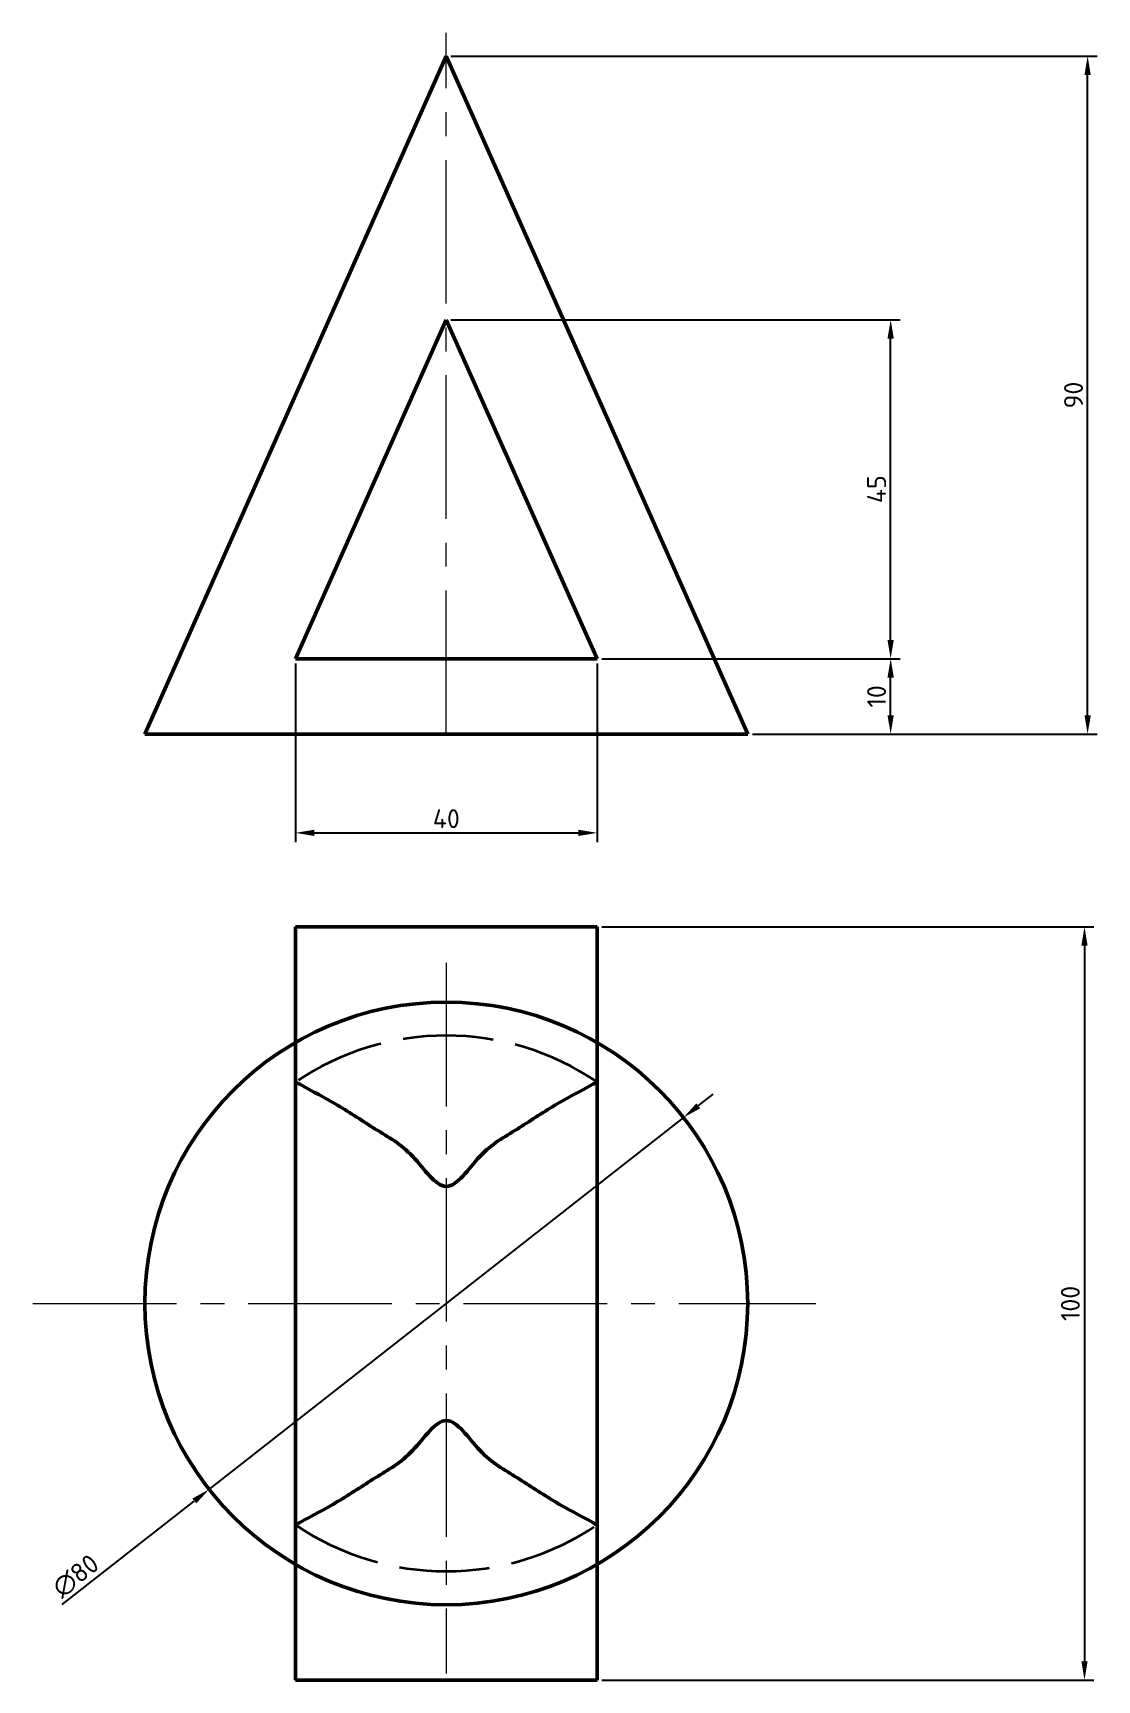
# Model space of a CAD drawing. Header units: millimetres. Extents: x 0 to 141, y 11 to 230.
import ezdxf

# ---------------------------------------------------------------- set-up
doc = ezdxf.new("R2010")
doc.units = ezdxf.units.MM
doc.linetypes.add('ACAD_ISO02W100', pattern=[15, 12, -3])
doc.linetypes.add('CENTER2', pattern=[28.575, 19.05, -3.175, 3.175, -3.175])
for name, color, linetype, lineweight in [('невидемые линии', 50, 'ACAD_ISO02W100', 35), ('ОСИ', 1, 'CENTER2', 20), ('основные', 7, 'Continuous', 50), ('размеры', 140, 'Continuous', 30)]:
    doc.layers.add(name, color=color, linetype=linetype, lineweight=lineweight)
doc.styles.get("Standard").update_dxf_attribs({"font": 'isocpeur.ttf'})
doc.dimstyles.new('ISO-25', dxfattribs={"dimtxt": 2.5, "dimasz": 2.5, "dimexe": 1.25, "dimexo": 0.625, "dimtad": 1, "dimtxsty": 'Standard', "dimcen": 2.5, "dimadec": 0, "dimazin": 0, "dimtfac": 1, "dimtmove": 0, "dimatfit": 3, "dimfxl": 1, "dimarcsym": 0})

# ---------------------------------------------------------------- blocks, each defined once
blk = doc.blocks.new('*D13')
at = {"layer": 'Defpoints', "color": 0, "transparency": 16777216}
for p in [(54.86, 226.46), (139.97, 226.46), (94.86, 136.46)]:
    blk.add_point(p, dxfattribs=at)
at = {"layer": 'размеры', "color": 0, "lineweight": -2, "transparency": 16777216}
for p, q in [((55.48, 226.46), (141.22, 226.46)), ((139.97, 138.96), (139.97, 223.96)), ((95.48, 136.46), (141.22, 136.46))]:
    blk.add_line(p, q, dxfattribs=at)
at = {"layer": 'размеры', "color": 0, "transparency": 16777216}
for points in [[(139.55, 223.96), (140.39, 223.96), (139.97, 226.46)], [(139.55, 138.96), (140.39, 138.96), (139.97, 136.46)]]:
    blk.add_solid(points, dxfattribs=at)
at = {"layer": 'размеры', "color": 0, "transparency": 16777216, "insert": (138.1, 181.46), "char_height": 2.5, "attachment_point": 5, "rotation": 90}
blk.add_mtext('90', dxfattribs=at)
blk = doc.blocks.new('*D14')
at = {"layer": 'Defpoints', "color": 0, "transparency": 16777216}
for p in [(74.86, 146.46), (113.83, 146.46), (95.48, 136.46)]:
    blk.add_point(p, dxfattribs=at)
at = {"layer": 'размеры', "color": 0, "lineweight": -2, "transparency": 16777216}
for p, q in [((75.48, 146.46), (115.08, 146.46)), ((113.83, 138.96), (113.83, 143.96)), ((96.11, 136.46), (115.08, 136.46))]:
    blk.add_line(p, q, dxfattribs=at)
at = {"layer": 'размеры', "color": 0, "transparency": 16777216}
for points in [[(113.41, 143.96), (114.25, 143.96), (113.83, 146.46)], [(113.41, 138.96), (114.25, 138.96), (113.83, 136.46)]]:
    blk.add_solid(points, dxfattribs=at)
at = {"layer": 'размеры', "color": 0, "transparency": 16777216, "insert": (111.96, 141.46), "char_height": 2.5, "attachment_point": 5, "rotation": 90}
blk.add_mtext('10', dxfattribs=at)
blk = doc.blocks.new('*D15')
at = {"layer": 'Defpoints', "color": 0, "transparency": 16777216}
for p in [(54.86, 191.46), (113.83, 191.46), (75.48, 146.46)]:
    blk.add_point(p, dxfattribs=at)
at = {"layer": 'размеры', "color": 0, "lineweight": -2, "transparency": 16777216}
for p, q in [((55.48, 191.46), (115.08, 191.46)), ((113.83, 148.96), (113.83, 188.96)), ((76.11, 146.46), (115.08, 146.46))]:
    blk.add_line(p, q, dxfattribs=at)
at = {"layer": 'размеры', "color": 0, "transparency": 16777216}
for points in [[(113.41, 188.96), (114.25, 188.96), (113.83, 191.46)], [(113.41, 148.96), (114.25, 148.96), (113.83, 146.46)]]:
    blk.add_solid(points, dxfattribs=at)
at = {"layer": 'размеры', "color": 0, "transparency": 16777216, "insert": (111.96, 168.96), "char_height": 2.5, "attachment_point": 5, "rotation": 90}
blk.add_mtext('45', dxfattribs=at)
blk = doc.blocks.new('*D16')
at = {"layer": 'Defpoints', "color": 0, "transparency": 16777216}
for p in [(74.86, 110.87), (74.86, 10.87), (139.55, 10.87)]:
    blk.add_point(p, dxfattribs=at)
at = {"layer": 'размеры', "color": 0, "lineweight": -2, "transparency": 16777216}
for p, q in [((75.48, 110.87), (140.8, 110.87)), ((139.55, 108.37), (139.55, 13.37)), ((75.48, 10.87), (140.8, 10.87))]:
    blk.add_line(p, q, dxfattribs=at)
at = {"layer": 'размеры', "color": 0, "transparency": 16777216}
for points in [[(139.14, 108.37), (139.97, 108.37), (139.55, 110.87)], [(139.14, 13.37), (139.97, 13.37), (139.55, 10.87)]]:
    blk.add_solid(points, dxfattribs=at)
at = {"layer": 'размеры', "color": 0, "transparency": 16777216, "insert": (137.68, 60.87), "char_height": 2.5, "attachment_point": 5, "rotation": 90}
blk.add_mtext('100', dxfattribs=at)
blk = doc.blocks.new('*D17')
at = {"layer": 'Defpoints', "color": 0, "transparency": 16777216}
for p in [(86.33, 85.55), (23.38, 36.19)]:
    blk.add_point(p, dxfattribs=at)
at = {"layer": 'размеры', "color": 0, "lineweight": -2, "transparency": 16777216}
for p, q in [((88.3, 87.1), (90.27, 88.64)), ((86.33, 85.55), (23.38, 36.19)), ((3.88, 20.9), (21.41, 34.64))]:
    blk.add_line(p, q, dxfattribs=at)
at = {"layer": 'размеры', "color": 0, "transparency": 16777216}
for points in [[(88.04, 87.42), (88.56, 86.77), (86.33, 85.55)], [(21.16, 34.97), (21.67, 34.32), (23.38, 36.19)]]:
    blk.add_solid(points, dxfattribs=at)
at = {"layer": 'размеры', "color": 0, "transparency": 16777216, "insert": (5.68, 24.69), "char_height": 2.5, "attachment_point": 5, "rotation": 38.1032}
blk.add_mtext('∅80', dxfattribs=at)
blk = doc.blocks.new('*D18')
at = {"layer": 'Defpoints', "color": 0, "transparency": 16777216}
for p in [(34.86, 146.46), (74.86, 146.46), (74.86, 123.34)]:
    blk.add_point(p, dxfattribs=at)
at = {"layer": 'размеры', "color": 0, "lineweight": -2, "transparency": 16777216}
for p, q in [((34.86, 145.84), (34.86, 122.09)), ((74.86, 145.84), (74.86, 122.09)), ((37.36, 123.34), (72.36, 123.34))]:
    blk.add_line(p, q, dxfattribs=at)
at = {"layer": 'размеры', "color": 0, "transparency": 16777216}
for points in [[(37.36, 123.76), (37.36, 122.92), (34.86, 123.34)], [(72.36, 123.76), (72.36, 122.92), (74.86, 123.34)]]:
    blk.add_solid(points, dxfattribs=at)
at = {"layer": 'размеры', "color": 0, "transparency": 16777216, "insert": (54.86, 125.22), "char_height": 2.5, "attachment_point": 5}
blk.add_mtext('40', dxfattribs=at)

msp = doc.modelspace()

# ---------------------------------------------------------------- linework, layer by layer
at = {"layer": 'невидемые линии'}
for start, end in [(55.77113, 124.22887), (235.77113, 304.22887)]:
    msp.add_arc((54.858, 60.87), 35.556, start, end, dxfattribs=at)
at = {"layer": 'ОСИ'}
for p, q in [((54.858, 136.46), (54.858, 229.533)), ((54.858, 106.077), (54.858, 11.723)), ((0, 60.87), (103.917, 60.87)), ((54.858, 60.87), (54.858, 60.87))]:
    msp.add_line(p, q, dxfattribs=at)
at = {"layer": 'основные'}
for p, q in [((54.858, 226.46), (14.858, 136.46)), ((54.858, 226.46), (94.858, 136.46)), ((34.858, 146.46), (54.858, 191.46)), ((54.858, 191.46), (74.858, 146.46)), ((54.858, 146.46), (34.858, 146.46)), ((34.858, 146.46), (54.858, 146.46)), ((34.858, 146.46), (74.858, 146.46)), ((14.858, 136.46), (94.858, 136.46)), ((34.858, 110.87), (34.858, 10.87)), ((34.858, 110.87), (74.858, 110.87)), ((74.858, 10.87), (74.858, 110.87)), ((34.858, 10.87), (74.858, 10.87))]:
    msp.add_line(p, q, dxfattribs=at)
msp.add_circle((54.858, 60.87), 40, dxfattribs=at)
for points in [[(34.858, 90.267), (35.403, 89.965), (40.44, 87.179), (45.43, 84.024), (50.414, 80.37), (54.858, 76.409), (59.302, 80.37), (64.286, 84.024), (69.275, 87.179), (74.313, 89.965), (74.858, 90.267)], [(34.858, 31.473), (35.403, 31.775), (40.44, 34.562), (45.43, 37.716), (50.414, 41.37), (54.858, 45.331), (59.302, 41.37), (64.286, 37.716), (69.275, 34.562), (74.313, 31.775), (74.858, 31.473)]]:
    msp.add_spline(points, degree=3, dxfattribs=at)

# ---------------------------------------------------------------- dimensions: what is measured, and where the dimension line sits
at = {"layer": 'размеры'}
for base, p1, p2, picture, middle in [((139.971, 226.46), (94.858, 136.46), (54.858, 226.46), '*D13', (138.096, 181.46)), ((113.831, 191.46), (75.483, 146.46), (54.858, 191.46), '*D15', (111.956, 168.96)), ((113.831, 146.46), (95.483, 136.46), (74.858, 146.46), '*D14', (111.956, 141.46)), ((139.554, 10.87), (74.858, 110.87), (74.858, 10.87), '*D16', (137.679, 60.87))]:
    dim = msp.add_linear_dim(base=base, p1=p1, p2=p2, angle=90, dimstyle='ISO-25', dxfattribs=at)
    dim.commit()
    dim.dimension.update_dxf_attribs({"geometry": picture, "text_midpoint": middle})
dim = msp.add_linear_dim(base=(74.858, 123.341), p1=(34.858, 146.46), p2=(74.858, 146.46), dimstyle='ISO-25', dxfattribs=at)
dim.commit()
dim.dimension.update_dxf_attribs({"geometry": '*D18', "text_midpoint": (54.858, 125.216)})
dim = msp.add_diameter_dim_2p(p1=(86.334, 85.553), p2=(23.382, 36.187), dimstyle='ISO-25', dxfattribs=at)
dim.commit()
dim.dimension.update_dxf_attribs({"geometry": '*D17', "text_midpoint": (6.835, 23.211), "dimtype": 163})

doc.saveas('drawing.dxf')
